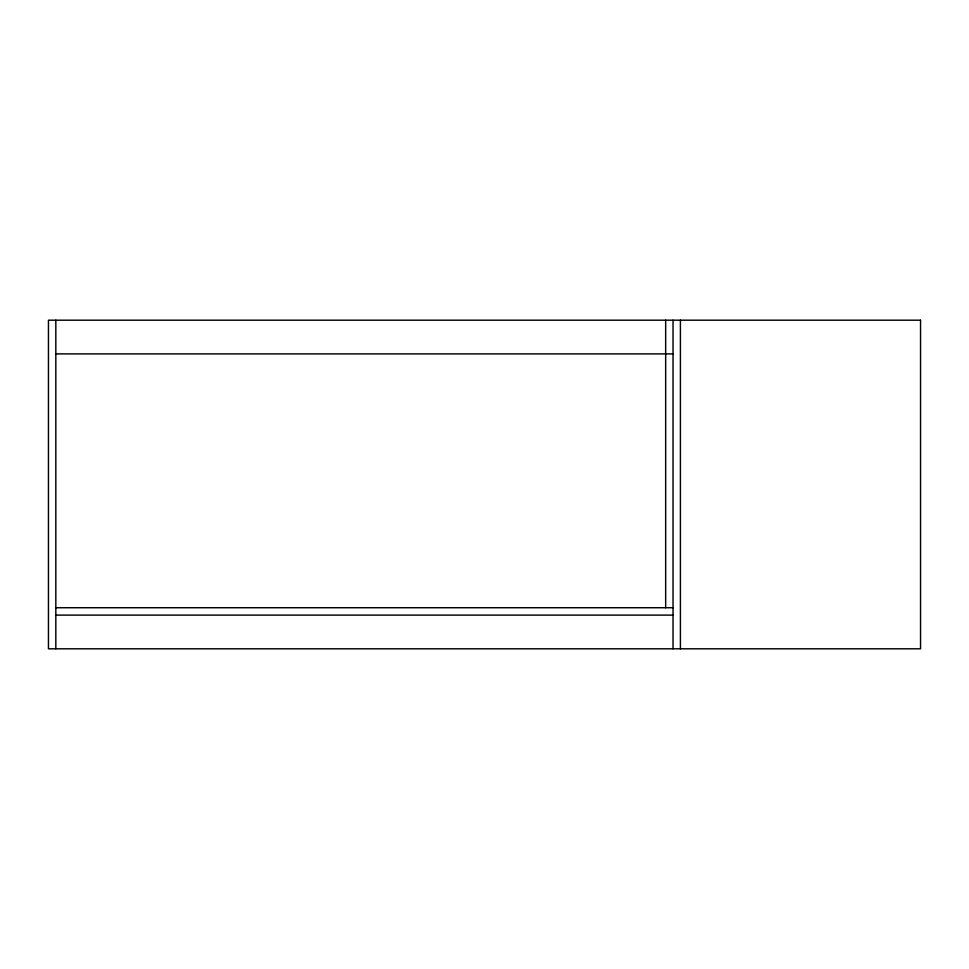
<?xml version="1.0" encoding="UTF-8"?>
<svg xmlns="http://www.w3.org/2000/svg" width="969" height="969" viewBox="0 0 969 969"><rect width="100%" height="100%" fill="white"/><g stroke="black" fill="none" stroke-linecap="round" stroke-linejoin="round"><path stroke-width="1.45" d="M55.827 353.891L673.031 353.891M55.827 607.733L673.031 607.733M55.827 615.109L673.031 615.109M680.408 320.194L680.408 648.806M673.031 320.194L673.031 648.806M665.667 320.194L665.667 607.733M55.827 320.194L55.827 648.806M920.55 320.194L48.45 320.194L48.45 648.806L920.55 648.806L920.55 320.194"/></g></svg>
